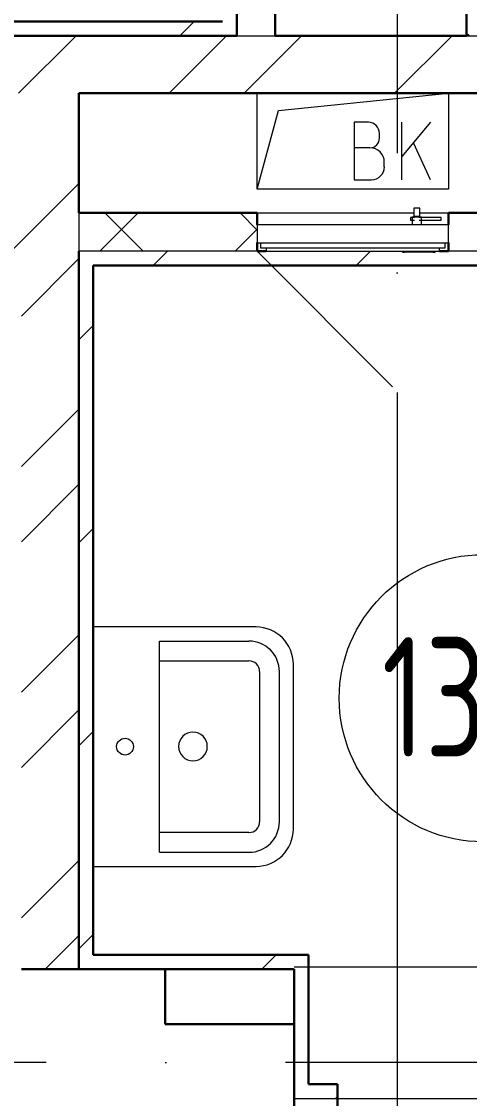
# Model space of a CAD drawing. Header units: millimetres. Extents: x -495897 to 1376592, y -28539 to 470976.
# Drawn here: x -16397 to -15461, y 348780 to 351030 of the extents above; entities that cross this region are included whole.
import ezdxf

# ---------------------------------------------------------------- set-up
doc = ezdxf.new("R2010")
doc.units = ezdxf.units.MM
doc.linetypes.add('ADSK_Линия сетки', pattern=[25, 20, -2.5, 0, -2.5])
doc.linetypes.add('ADSK_Сверху', pattern=[450, 300, -150])
for name, color, linetype, lineweight in [('Линии', 7, 'Continuous', 9), ('Марки помещений', 252, 'Continuous', 20), ('Обобщенные модели', 252, 'Continuous', 18), ('Оборудование', 8, 'Continuous', 18), ('Оси', 252, 'Continuous', 9), ('Перекрытие', 252, 'Continuous', 18), ('Стены внутренние', 7, 'Continuous', 18), ('Стены наружные', 7, 'Continuous', 18), ('Стены штриховка', 7, 'Continuous', 9)]:
    doc.layers.add(name, color=color, linetype=linetype, lineweight=lineweight)
doc.styles.add('GOST Common_3', font='', dxfattribs={"height": 3.5})
doc.styles.get('GOST Common_3').set_extended_font_data('GOST 2.304 type A')

# ---------------------------------------------------------------- blocks, each defined once
blk = doc.blocks.new('1 этаж')
at = {"color": 251, "lineweight": 18, "true_color": 0x636466}
for p, q in [((-15148.3, -9718.7), (-15148.3, -9518.7)), ((-15103.8, -9554.6), (-14748.3, -9518.7)), ((-14748.3, -9518.7), (-14748.3, -9718.7)), ((-15148.3, -9718.7), (-15103.8, -9554.6)), ((-14916, -9579.2), (-14946, -9579.2)), ((-14946, -9579.2), (-14946, -9699.2)), ((-14786, -9579.2), (-14846, -9650.7)), ((-14846, -9699.2), (-14846, -9579.2)), ((-14892.7, -9612.5), (-14892.7, -9602.5)), ((-14786, -9699.2), (-14822, -9622.1)), ((-14912.7, -9632.5), (-14946, -9632.5)), ((-14882.7, -9672.5), (-14882.7, -9662.5)), ((-14748.3, -9718.7), (-15148.3, -9718.7)), ((-14946, -9699.2), (-14909.3, -9699.2))]:
    blk.add_line(p, q, dxfattribs=at)
for centre, radius, start, end in [((-14916, -9602.5), 23.3, 0, 90), ((-14912.7, -9612.5), 20, 270, 0), ((-14912.7, -9662.5), 30, 0, 90), ((-14909.3, -9672.5), 26.7, 270, 0)]:
    blk.add_arc(centre, radius, start, end, dxfattribs=at)
at = {"layer": 'Линии', "color": 251, "linetype": 'ADSK_Сверху', "ltscale": 100, "true_color": 0x636466}
blk.add_line((-15070.8, -11343.7), (-4250.8, -11343.7), dxfattribs=at)
at = {"layer": 'Марки помещений', "color": 251, "true_color": 0x636466}
blk.add_circle((-14676.9, -10782.6), 300, dxfattribs=at)
at = {"layer": 'Обобщенные модели', "color": 251, "true_color": 0x636466}
for p, q in [((-15150.8, -10633.7), (-15490.8, -10633.7)), ((-15352.8, -10663.1), (-15165.6, -10663.1)), ((-15352.8, -11104.3), (-15352.8, -10663.1)), ((-15352.8, -10704.4), (-15165.6, -10704.4)), ((-15143.4, -10726.7), (-15143.4, -11040.8)), ((-15102.1, -10726.7), (-15102.1, -11040.8)), ((-15072.8, -10883.6), (-15072.8, -10711.7)), ((-15072.8, -11055.8), (-15072.8, -10883.6)), ((-15165.6, -11063), (-15352.8, -11063)), ((-15352.8, -11104.3), (-15165.6, -11104.3)), ((-15490.8, -11133.8), (-15150.8, -11133.8))]:
    blk.add_line(p, q, dxfattribs=at)
blk.add_circle((-15424.5, -10883.7), 17.5, dxfattribs=at)
for centre, radius, start, end in [((-15150.8, -10711.7), 78, 0, 90), ((-15165.6, -10726.7), 63.6, 0, 90), ((-15165.6, -10726.7), 22.3, 0, 90), ((-15282.6, -10883.3), 30, 90, 270), ((-15282.6, -10883.3), 30, 270, 90), ((-15165.6, -11040.8), 63.6, 270, 0), ((-15165.6, -11040.8), 22.3, 270, 0), ((-15150.8, -11055.8), 78, 270, 0)]:
    blk.add_arc(centre, radius, start, end, dxfattribs=at)
at = {"layer": 'Оборудование', "color": 251, "true_color": 0x636466}
for p, q in [((-14821, -9758.4), (-14821, -9775.9)), ((-14808.7, -9758.4), (-14821, -9758.4)), ((-14808.7, -9775.9), (-14808.7, -9758.4)), ((-14819.7, -9778.4), (-14827.9, -9778.4)), ((-14827.9, -9778.4), (-14827.9, -9783.4)), ((-14827.9, -9783.4), (-14819.7, -9783.4)), ((-14824.5, -9777.8), (-14824.5, -9793.7)), ((-14805.2, -9777.8), (-14824.5, -9777.8)), ((-14821, -9775.9), (-14822.9, -9777.8)), ((-14808.7, -9775.9), (-14821, -9775.9)), ((-14764.2, -9778.4), (-14810, -9778.4)), ((-14810, -9783.4), (-14764.2, -9783.4)), ((-14806.8, -9777.8), (-14808.7, -9775.9)), ((-14805.2, -9793.7), (-14805.2, -9777.8)), ((-14764.2, -9783.4), (-14764.2, -9778.4)), ((-15148.3, -9793.7), (-15148.3, -9830.1)), ((-14748.3, -9793.7), (-15148.3, -9793.7)), ((-14748.3, -9830.1), (-14748.3, -9793.7)), ((-15147.4, -9831), (-14749.2, -9831)), ((-15141.3, -9831), (-15141.3, -9840.8)), ((-14755.3, -9840.8), (-14755.3, -9831)), ((-15148.3, -9848.7), (-14865.5, -10131.6)), ((-15140.4, -9841.7), (-14756.3, -9841.7)), ((-15129.3, -9843.3), (-15129.3, -9848.7)), ((-15129.3, -9848.7), (-14767.3, -9848.7)), ((-14844.8, -9848.7), (-14844.8, -9850.7)), ((-14844.8, -9850.7), (-14840.8, -9850.7)), ((-14780.3, -9850.7), (-14840.8, -9850.7)), ((-14780.3, -9850.7), (-14776.3, -9850.7)), ((-14776.3, -9850.7), (-14776.3, -9848.7)), ((-14767.3, -9848.7), (-14767.3, -9843.3))]:
    blk.add_line(p, q, dxfattribs=at)
for points, knots in [([(-15148.3, -9830.1), (-15148.3, -9830.2), (-15148.3, -9830.4), (-15148.2, -9830.6), (-15148.1, -9830.8), (-15147.9, -9830.9), (-15147.8, -9831), (-15147.6, -9831), (-15147.5, -9831), (-15147.4, -9831)], [-1, -1, -1, -1, -0.833333, -0.666667, -0.5, -0.333333, -0.25, -0.166667, 0, 0, 0, 0]), ([(-14749.2, -9831), (-14749.2, -9831), (-14749, -9831), (-14748.9, -9831), (-14748.8, -9830.9), (-14748.6, -9830.8), (-14748.4, -9830.6), (-14748.4, -9830.4), (-14748.3, -9830.2), (-14748.3, -9830.1)], [0, 0, 0, 0, 0.166667, 0.25, 0.333333, 0.5, 0.666667, 0.833333, 1, 1, 1, 1]), ([(-15141.3, -9840.8), (-15141.3, -9840.9), (-15141.3, -9841), (-15141.2, -9841.2), (-15141.1, -9841.4), (-15141, -9841.5), (-15140.9, -9841.6), (-15140.7, -9841.7), (-15140.6, -9841.7), (-15140.5, -9841.7), (-15140.4, -9841.7)], [-1, -1, -1, -1, -0.833333, -0.666667, -0.541667, -0.416667, -0.333333, -0.25, -0.166667, 0, 0, 0, 0]), ([(-15130.9, -9841.7), (-15130.7, -9841.7), (-15130.5, -9841.8), (-15130.3, -9841.8), (-15130.1, -9841.9), (-15129.9, -9842), (-15129.8, -9842.2), (-15129.6, -9842.3), (-15129.5, -9842.5), (-15129.4, -9842.7), (-15129.4, -9842.9), (-15129.3, -9843.1), (-15129.3, -9843.3)], [-1, -1, -1, -1, -0.833333, -0.75, -0.666667, -0.583333, -0.5, -0.416667, -0.333333, -0.25, -0.166667, 0, 0, 0, 0]), ([(-14767.3, -9843.3), (-14767.3, -9843.1), (-14767.3, -9842.9), (-14767.2, -9842.7), (-14767.1, -9842.5), (-14767, -9842.3), (-14766.9, -9842.2), (-14766.7, -9842), (-14766.6, -9841.9), (-14766.4, -9841.8), (-14766.1, -9841.8), (-14765.9, -9841.7), (-14765.8, -9841.7)], [0, 0, 0, 0, 0.166667, 0.25, 0.333333, 0.416667, 0.5, 0.583333, 0.666667, 0.75, 0.833333, 1, 1, 1, 1]), ([(-14756.3, -9841.7), (-14756.2, -9841.7), (-14756.1, -9841.7), (-14755.9, -9841.7), (-14755.8, -9841.6), (-14755.7, -9841.5), (-14755.6, -9841.4), (-14755.4, -9841.2), (-14755.4, -9841), (-14755.3, -9840.9), (-14755.3, -9840.8)], [0, 0, 0, 0, 0.166667, 0.25, 0.333333, 0.416667, 0.541667, 0.666667, 0.833333, 1, 1, 1, 1])]:
    blk.add_open_spline(points, degree=3, knots=knots, dxfattribs=at)
at = {"layer": 'Оси', "color": 251, "linetype": 'ADSK_Линия сетки', "ltscale": 100, "true_color": 0x636466}
for p, q in [((-14855.8, -2643.7), (-14855.8, -32499.9)), ((4411.5, -11543.7), (-72528.1, -11543.7))]:
    blk.add_line(p, q, dxfattribs=at)
at = {"layer": 'Перекрытие', "color": 251, "ltscale": 100, "true_color": 0x636466}
for p, q in [((-15148.3, -9718.7), (-15148.3, -9518.7)), ((-14748.3, -9518.7), (-14748.3, -9718.7)), ((-14748.3, -9718.7), (-15148.3, -9718.7))]:
    blk.add_line(p, q, dxfattribs=at)
at = {"layer": 'Стены внутренние', "color": 251, "lineweight": 30, "true_color": 0x636466}
for p, q in [((-15340.8, -11463.7), (-15340.8, -11348.7)), ((-15070.8, -11463.7), (-15340.8, -11463.7))]:
    blk.add_line(p, q, dxfattribs=at)
at = {"layer": 'Стены наружные', "color": 251, "lineweight": 30, "true_color": 0x636466}
for p, q in [((-15190.8, -9398.7), (-15190.8, -5343.7)), ((-15110.8, -9398.7), (-15110.8, -5343.7)), ((-14710.8, -5343.7), (-14710.8, -9398.7)), ((-15220.8, -9368.7), (-16495.8, -9368.7)), ((-15190.8, -9398.7), (-16465.8, -9398.7)), ((-14710.8, -9398.7), (-15110.8, -9398.7)), ((-15520.8, -9768.7), (-15520.8, -9518.7)), ((-15520.8, -9518.7), (-13920.8, -9518.7)), ((-15148.3, -9768.7), (-15520.8, -9768.7)), ((-15148.3, -9793.7), (-15148.3, -9768.7)), ((-13920.8, -9768.7), (-14748.3, -9768.7)), ((-14748.3, -9768.7), (-14748.3, -9793.7)), ((-15148.3, -9848.7), (-15148.3, -9830.4)), ((-14748.3, -9830.4), (-14748.3, -9848.7)), ((-15520.8, -11348.7), (-15520.8, -9848.7)), ((-15129.3, -9848.7), (-15148.3, -9848.7)), ((-14748.3, -9848.7), (-14767.3, -9848.7)), ((-15490.8, -9878.7), (-13950.8, -9878.7)), ((-15490.8, -11318.7), (-15490.8, -9878.7)), ((-15040.8, -11318.7), (-15490.8, -11318.7)), ((-15040.8, -11588.7), (-15040.8, -11318.7)), ((-15640.8, -11348.7), (-15070.8, -11348.7)), ((-15070.8, -11348.7), (-15070.8, -11738.7)), ((-14980.7, -11588.7), (-15040.8, -11588.7)), ((-14980.7, -11688.7), (-14980.7, -11588.7))]:
    blk.add_line(p, q, dxfattribs=at)
at = {"layer": 'Стены наружные', "color": 251, "linetype": 'Continuous', "lineweight": 9, "true_color": 0x636466}
for p, q in [((-15310.2, -9398.7), (-15280.2, -9368.7)), ((-15646.9, -9518.7), (-15526.9, -9398.7)), ((-15332.6, -9518.7), (-15212.6, -9398.7)), ((-15175.4, -9518.7), (-15055.4, -9398.7)), ((-14861.1, -9518.7), (-14741.1, -9398.7)), ((-14705.5, -9398.7), (-14710.8, -9393.4)), ((-15640.8, -9826.9), (-15520.8, -9706.9)), ((-15477.3, -9848.7), (-15397.3, -9768.7)), ((-15386.9, -9848.7), (-15466.9, -9768.7)), ((-15148.3, -9804.4), (-15184, -9768.7)), ((-15194.5, -9848.7), (-15148.3, -9802.6)), ((-15702.6, -9888.7), (-15640.8, -9826.9)), ((-15365.9, -9878.7), (-15335.9, -9848.7)), ((-14941.7, -9878.7), (-14911.7, -9848.7)), ((-15640.8, -9984.1), (-15520.8, -9864.1)), ((-15520.8, -10033.6), (-15490.8, -10003.6)), ((-15640.8, -10298.4), (-15520.8, -10178.4)), ((-15640.8, -10455.5), (-15520.8, -10335.5)), ((-15520.8, -10457.9), (-15490.8, -10427.9)), ((-15640.8, -10769.9), (-15520.8, -10649.9)), ((-15640.8, -10927), (-15520.8, -10807)), ((-15520.8, -10882.1), (-15490.8, -10852.1)), ((-15640.8, -11241.3), (-15520.8, -11121.3)), ((-15591.1, -11348.7), (-15520.8, -11278.5)), ((-15520.8, -11306.4), (-15490.8, -11276.4)), ((-15138.9, -11348.7), (-15108.9, -11318.7)), ((-14984.6, -11618.7), (-14980.7, -11614.8))]:
    blk.add_line(p, q, dxfattribs=at)
at = {"layer": 'Стены наружные', "color": 251, "true_color": 0x636466}
for p, q in [((-15148.3, -9768.7), (-14821, -9768.7)), ((-14808.7, -9768.7), (-14748.3, -9768.7)), ((-14980.7, -11618.7), (-13950.8, -11618.7))]:
    blk.add_line(p, q, dxfattribs=at)
at = {"layer": 'Стены штриховка', "color": 251, "true_color": 0x636466}
for p, q in [((-15190.8, -9398.7), (-15110.8, -9398.7)), ((-14710.8, -9398.7), (-14630.8, -9398.7)), ((-15520.8, -9768.7), (-15520.8, -9848.7)), ((-15148.3, -9848.7), (-15520.8, -9848.7)), ((-13920.8, -9848.7), (-14748.3, -9848.7)), ((-15070.8, -11618.7), (-14980.7, -11618.7))]:
    blk.add_line(p, q, dxfattribs=at)
at = {"layer": 'Марки помещений', "color": 251, "true_color": 0x636466, "style": 'GOST Common_3', "width": 0.9}
blk.add_text('131', height=250, dxfattribs=at).set_placement((-14888, -10904.9))

msp = doc.modelspace()

# ---------------------------------------------------------------- block references
msp.add_blockref('1 этаж', (-756.474, 360398.765))

doc.saveas('drawing.dxf')
